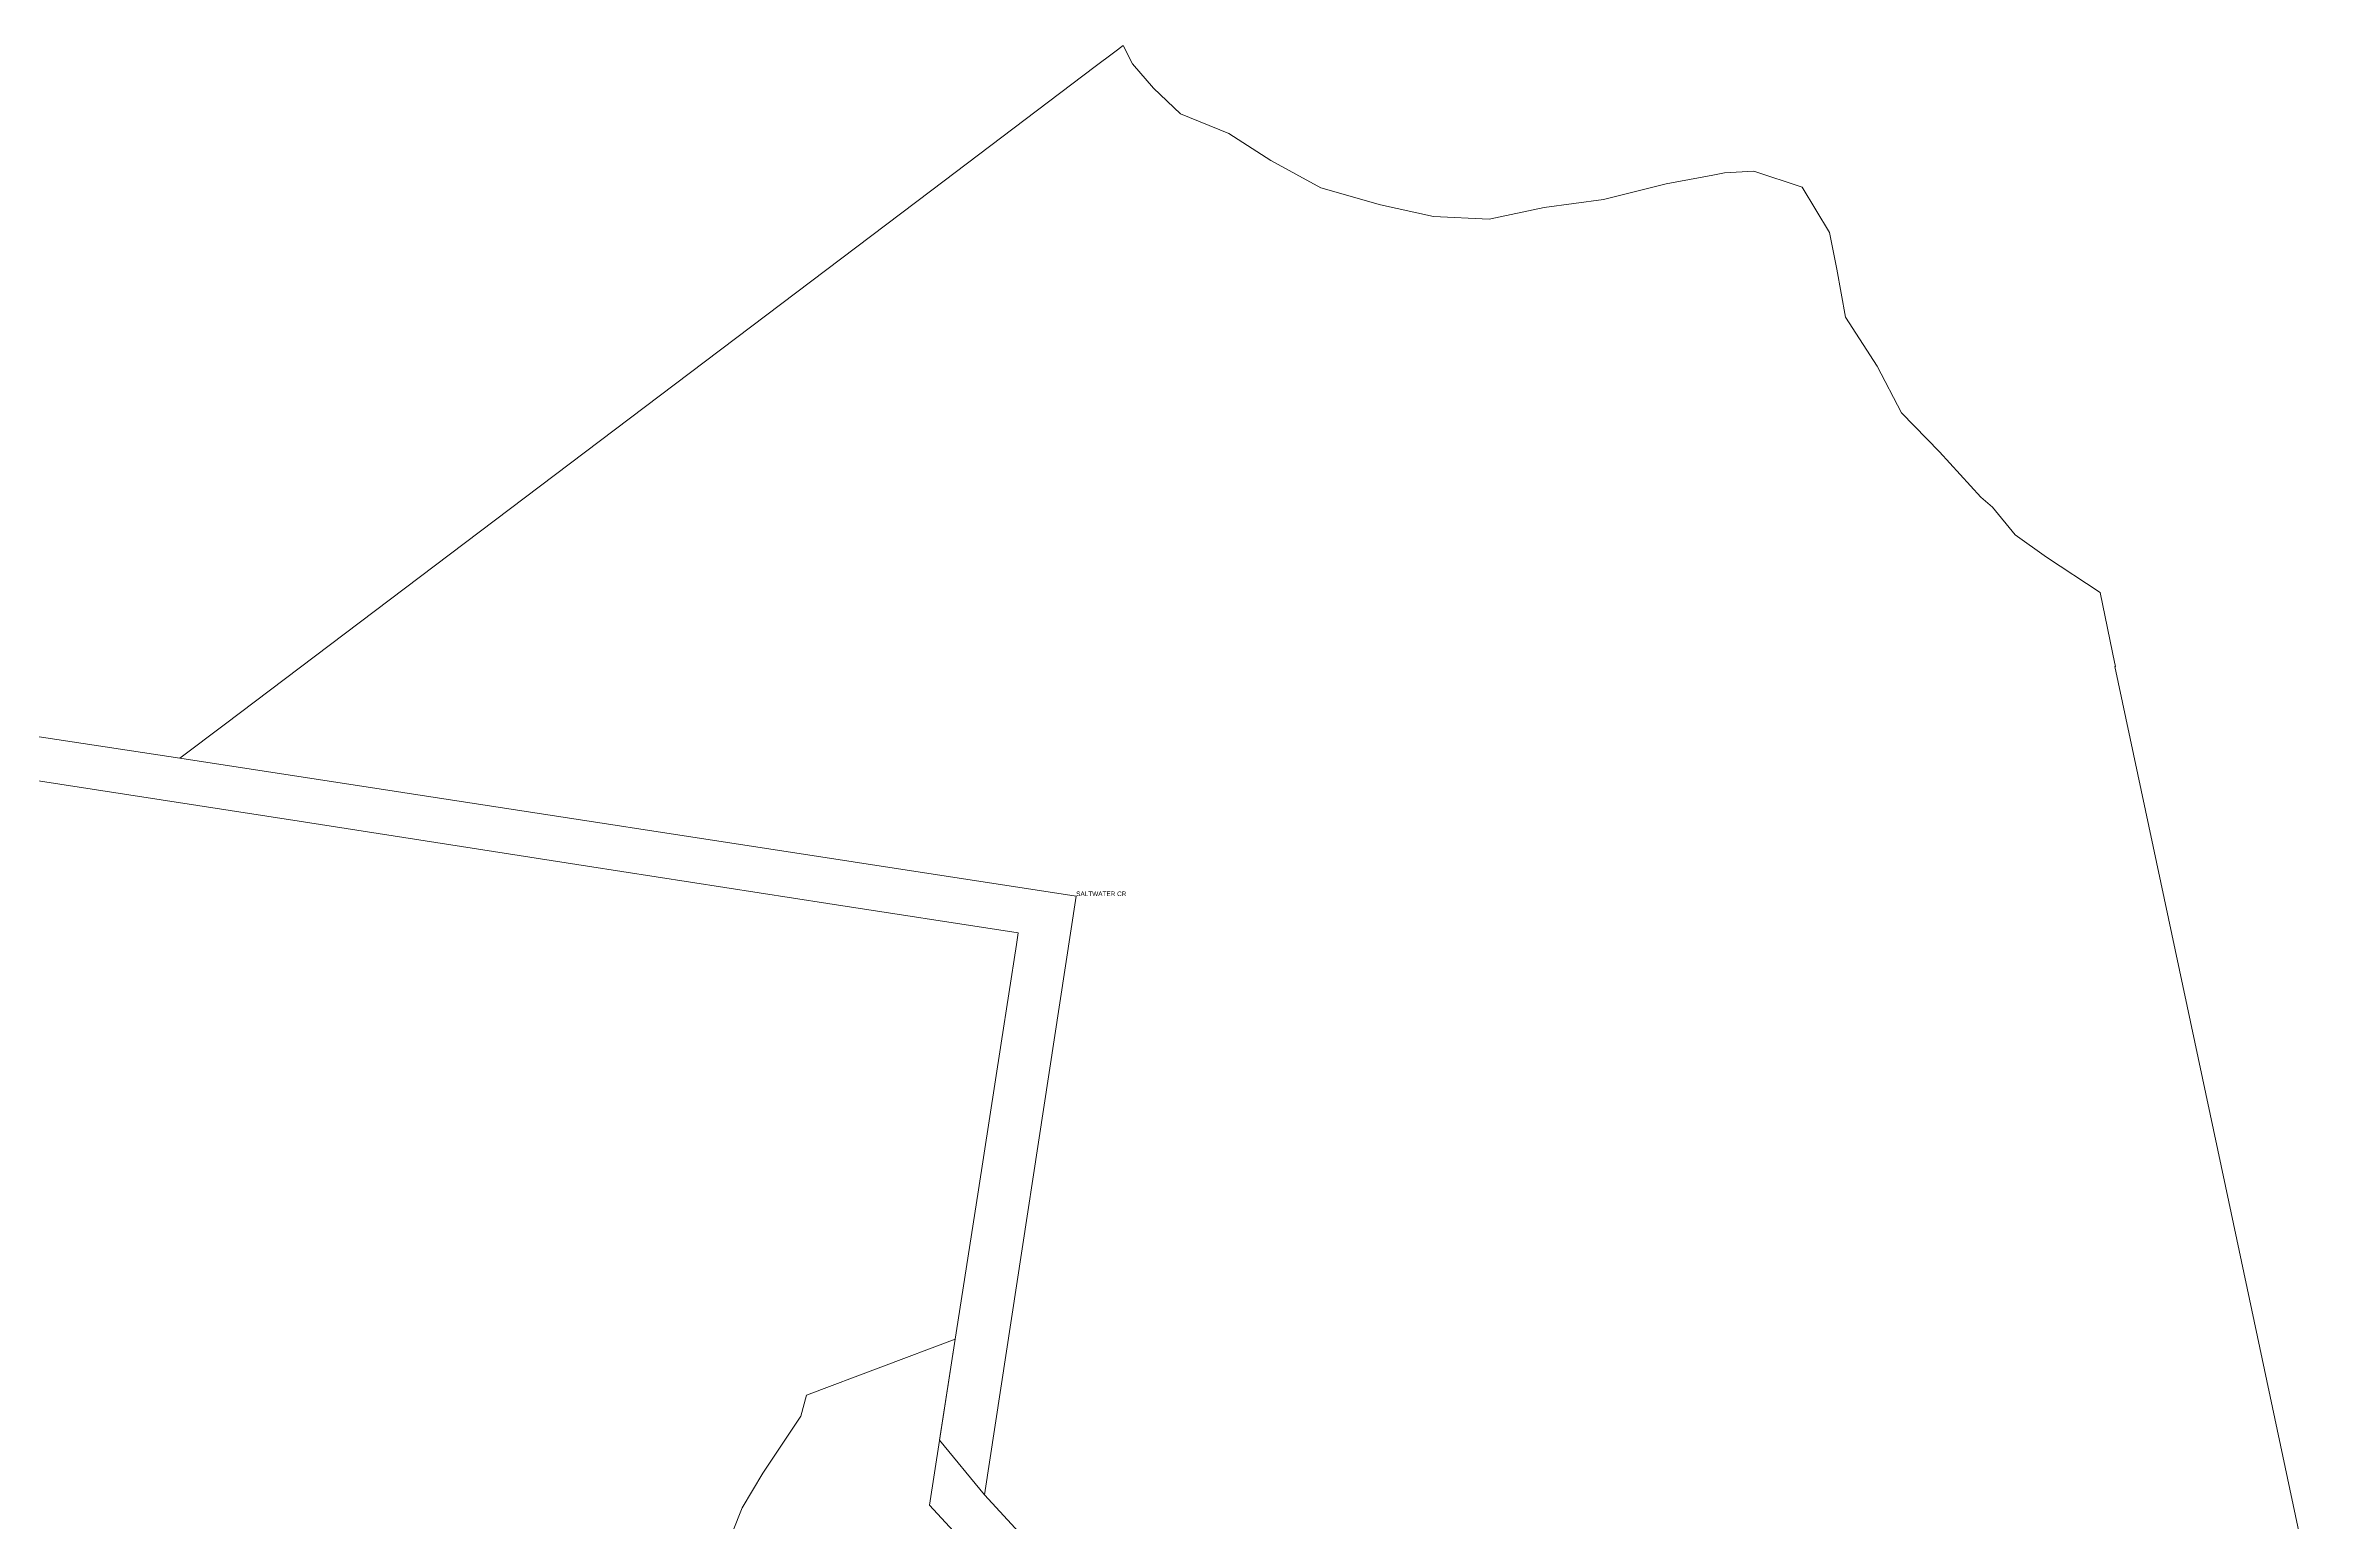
# Model space of a CAD drawing. Header units: metres. Extents: x -1 to 310379, y -2 to 6272124.
# Drawn here: x 309430 to 310322, y 6271544 to 6272124 of the extents above; entities that cross this region are included whole.
import ezdxf

# ---------------------------------------------------------------- set-up
doc = ezdxf.new("R2010")
doc.units = ezdxf.units.M
doc.layers.add('Cadastre Land Parcels_SP_EXT', color=9, linetype='Continuous', lineweight=5)
doc.layers.add('Cadastre Roads_SP_EXT', color=9, linetype='Continuous', lineweight=5)
doc.styles.get("Standard").update_dxf_attribs({"font": 'arial.ttf'})

msp = doc.modelspace()

# ---------------------------------------------------------------- linework, layer by layer
at = {"layer": 'Cadastre Land Parcels_SP_EXT', "linetype": 'Continuous'}
msp.add_lwpolyline([(310322.43, 6271504.14), (310287.26, 6271669.97), (310242.4, 6271880.32), (310242.66, 6271880.22), (310242.52, 6271880.88), (310242.41, 6271881.37), (310236.71, 6271909.32), (310215.54, 6271923.22), (310203.27, 6271931.99), (310194.38, 6271942.91), (310189.83, 6271946.81), (310173.59, 6271964.61), (310158.59, 6271979.93), (310149.14, 6271998.25), (310136.68, 6272017.42), (310133.32, 6272036.26), (310130.34, 6272050.71), (310119.7, 6272068.51), (310100.68, 6272074.85), (310089.19, 6272074.14), (310084.5, 6272073.27), (310066.27, 6272069.9), (310041.68, 6272063.63), (310018.33, 6272060.59), (309996.71, 6272055.98), (309974.89, 6272056.97), (309974.89, 6272056.97), (309954, 6272061.57), (309930.67, 6272068.23), (309910.96, 6272078.96), (309894.46, 6272089.55), (309875.5, 6272097.29), (309864.91, 6272107.39), (309856.63, 6272116.94), (309853.05, 6272124.19), (309849.76, 6272121.7), (309849.22, 6272121.29), (309842.02, 6272115.88), (309777.81, 6272067.36), (309611.87, 6271941.96), (309500.44, 6271857.77), (309482.59, 6271844.28), (309834.54, 6271790.1), (309798.58, 6271554.95), (309846.75, 6271502.63)], dxfattribs=at)
msp.add_lwpolyline([(309804.69, 6271520.65), (309797.17, 6271528.84), (309776.91, 6271550.93), (309787.02, 6271616.1), (309728.59, 6271594.05), (309726.46, 6271585.78), (309711.53, 6271563.41), (309703.42, 6271549.79), (309692.54, 6271522.46), (309689.68, 6271506.33), (309696.63, 6271491.93), (309699.64, 6271480.16), (309697.71, 6271468.64), (309685.43, 6271447.04), (309804.69, 6271520.65)], close=True, dxfattribs=at)
at = {"layer": 'Cadastre Roads_SP_EXT', "linetype": 'Continuous'}
msp.add_lwpolyline([(309834.54, 6271790.1), (309482.59, 6271844.28), (309286.59, 6271874.01), (309282.96, 6271880.55), (309275.03, 6271869.48), (309268.15, 6271859.87), (309274.43, 6271858.9), (309529.35, 6271819.48), (309642.58, 6271801.84), (309736.95, 6271787.19), (309811.75, 6271775.61), (309811.05, 6271771.05), (309805.03, 6271732.38), (309795.86, 6271673.02), (309787.02, 6271616.1), (309780.87, 6271576.42), (309798.58, 6271554.95), (309834.54, 6271790.1)], close=True, dxfattribs=at)

# ---------------------------------------------------------------- texts
at = {"layer": 'Cadastre Roads_SP_EXT'}
msp.add_text('SALTWATER CR', height=1.8, dxfattribs=at).set_placement((309834.54, 6271790.1))

doc.saveas('drawing.dxf')
